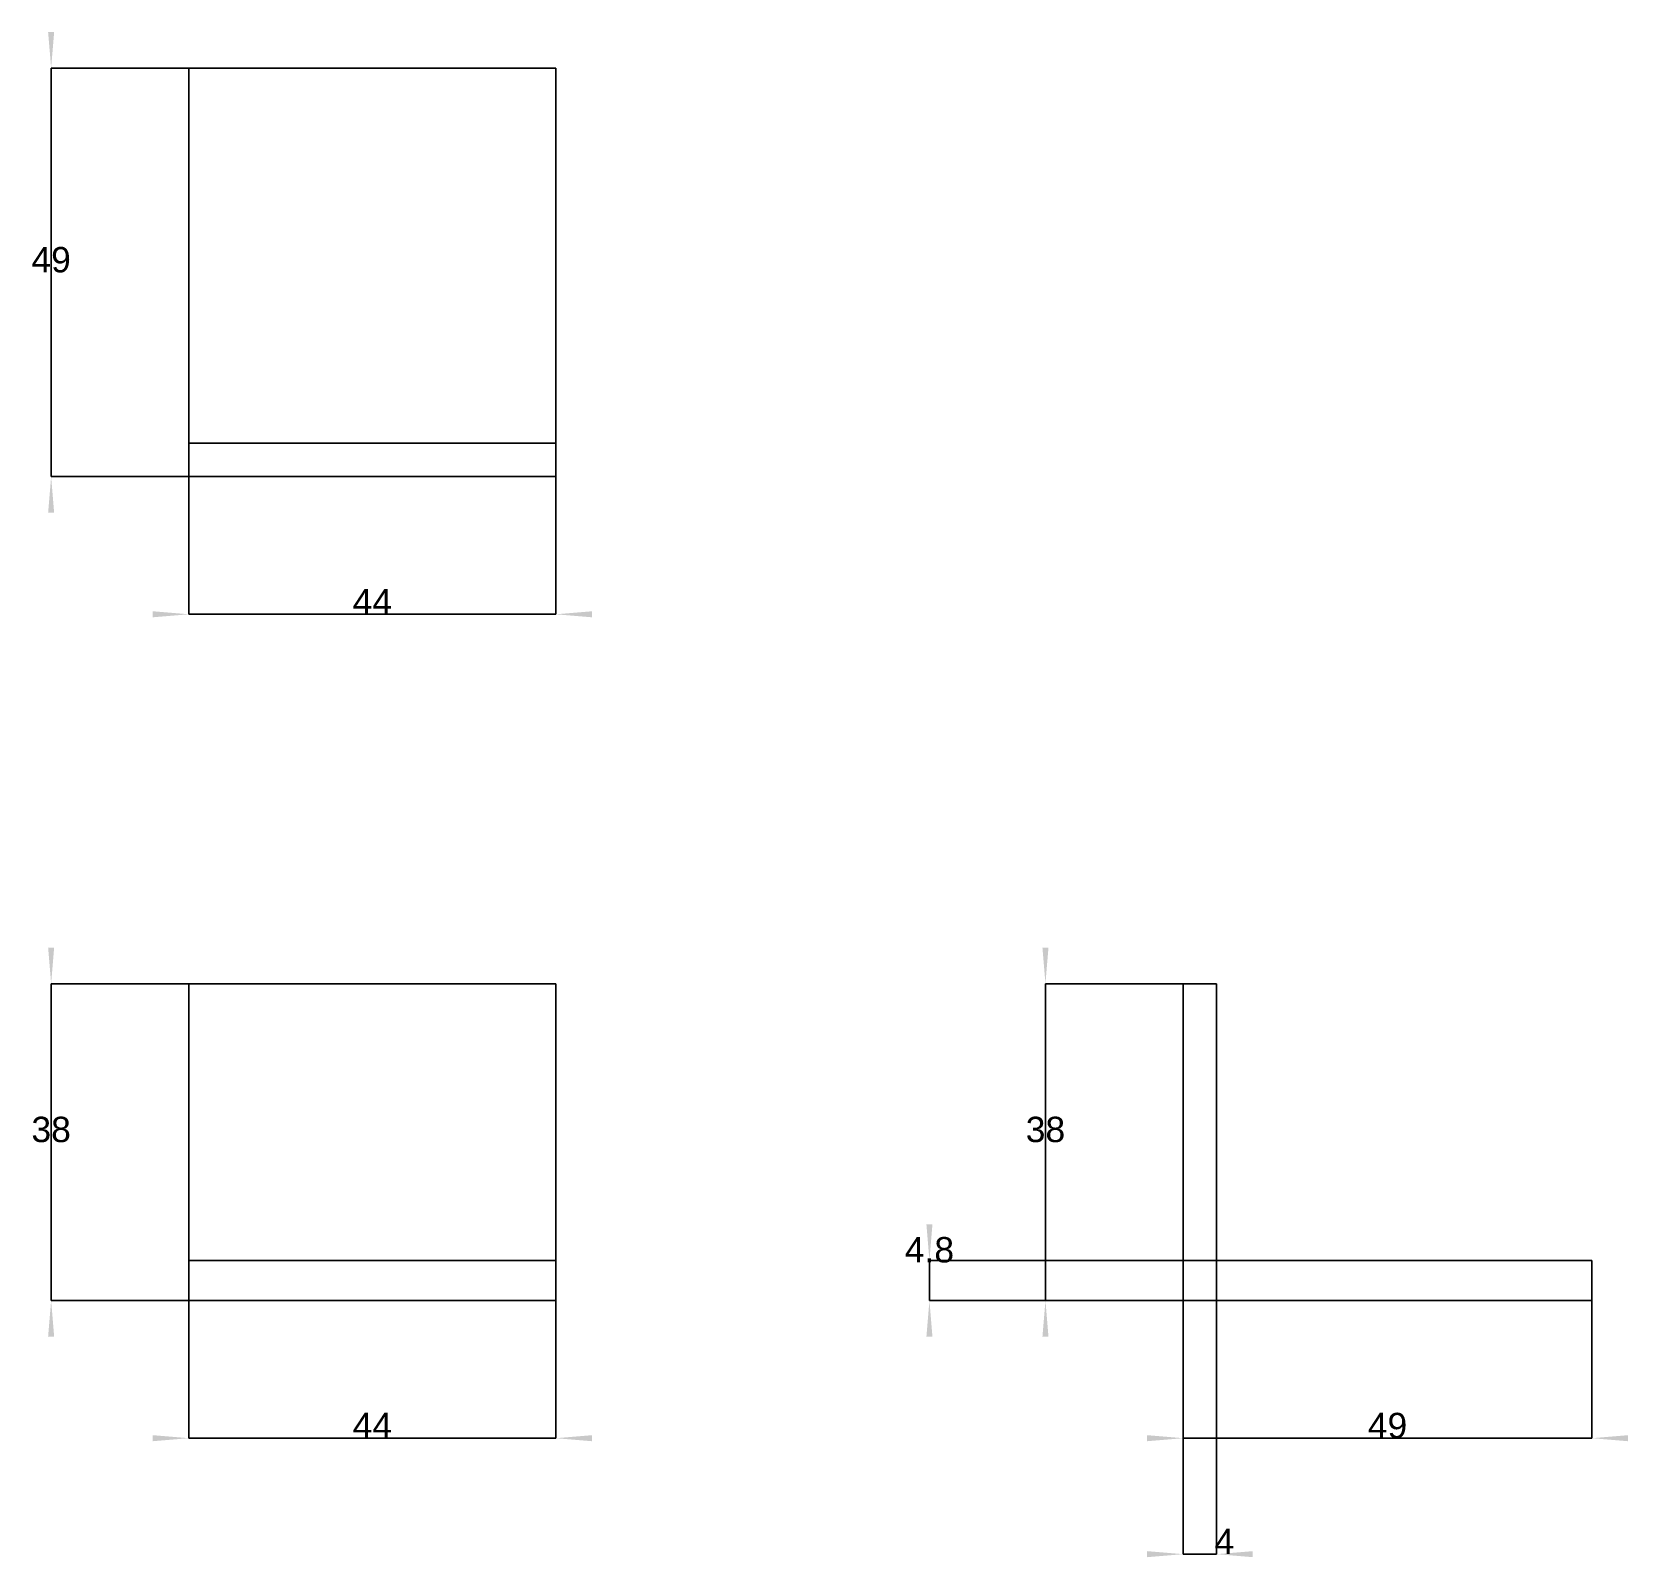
# Model space of a CAD drawing. Header units: millimetres. Extents: x 133 to 353, y 27 to 238.
import ezdxf
from ezdxf.enums import TextEntityAlignment as Align

# ---------------------------------------------------------------- set-up
doc = ezdxf.new("R2010")
doc.units = ezdxf.units.MM
doc.layers.get('0').update_dxf_attribs({"linetype": 'CONTINUOUS'})
for name, color, linetype in [('D', 7, 'CONTINUOUS'), ('D001', 7, 'CONTINUOUS'), ('D002', 7, 'CONTINUOUS'), ('D003', 7, 'CONTINUOUS'), ('D004', 7, 'CONTINUOUS'), ('D005', 7, 'CONTINUOUS'), ('D006', 7, 'CONTINUOUS'), ('D007', 7, 'CONTINUOUS'), ('Front', 7, 'CONTINUOUS'), ('Right', 7, 'CONTINUOUS'), ('Top', 7, 'CONTINUOUS')]:
    doc.layers.add(name, color=color, linetype=linetype)
doc.styles.get("Standard").update_dxf_attribs({"font": 'arial.ttf'})
doc.dimstyles.get("Standard").update_dxf_attribs({"dimscale": 0, "dimtxt": 2.5, "dimasz": 2.5, "dimexe": 1.25, "dimexo": 0.625, "dimtad": 1, "dimtxsty": 'STANDARD', "dimcen": 2.5, "dimazin": 3, "dimtfac": 1, "dimtmove": 0, "dimatfit": 3})

# ---------------------------------------------------------------- blocks, each defined once
blk = doc.blocks.new('*D')
at = {"color": 0}
for points in [[(149.7, 43.7333), (149.7, 44.5667), (154.7, 44.15)], [(210.3, 43.7333), (210.3, 44.5667), (205.3, 44.15)]]:
    blk.add_solid(points, dxfattribs=at)
at = {"layer": 'D'}
for p, q in [((154.7, 63.15), (154.7, 44.15)), ((205.3, 63.15), (205.3, 44.15)), ((154.7, 44.15), (205.3, 44.15))]:
    blk.add_line(p, q, dxfattribs=at)
blk.add_text('44', height=3.5, dxfattribs=at).set_placement((180, 44.15), align=Align.CENTER)
blk = doc.blocks.new('*D001')
at = {"color": 0}
for points in [[(135.283, 111.85), (136.117, 111.85), (135.7, 106.85)], [(135.283, 58.15), (136.117, 58.15), (135.7, 63.15)]]:
    blk.add_solid(points, dxfattribs=at)
at = {"layer": 'D001'}
for p, q in [((154.7, 106.85), (135.7, 106.85)), ((135.7, 63.15), (135.7, 106.85)), ((154.7, 63.15), (135.7, 63.15))]:
    blk.add_line(p, q, dxfattribs=at)
blk.add_text('38', height=3.5, dxfattribs=at).set_placement((135.7, 85), align=Align.CENTER)
blk = doc.blocks.new('*D002')
at = {"color": 0}
for points in [[(149.7, 157.408), (149.7, 158.242), (154.7, 157.825)], [(210.3, 157.408), (210.3, 158.242), (205.3, 157.825)]]:
    blk.add_solid(points, dxfattribs=at)
at = {"layer": 'D002'}
for p, q in [((154.7, 176.825), (154.7, 157.825)), ((205.3, 176.825), (205.3, 157.825)), ((154.7, 157.825), (205.3, 157.825))]:
    blk.add_line(p, q, dxfattribs=at)
blk.add_text('44', height=3.5, dxfattribs=at).set_placement((180, 157.825), align=Align.CENTER)
blk = doc.blocks.new('*D003')
at = {"color": 0}
for points in [[(135.283, 238.175), (136.117, 238.175), (135.7, 233.175)], [(135.283, 171.825), (136.117, 171.825), (135.7, 176.825)]]:
    blk.add_solid(points, dxfattribs=at)
at = {"layer": 'D003'}
for p, q in [((154.7, 233.175), (135.7, 233.175)), ((135.7, 176.825), (135.7, 233.175)), ((154.7, 176.825), (135.7, 176.825))]:
    blk.add_line(p, q, dxfattribs=at)
blk.add_text('49', height=3.5, dxfattribs=at).set_placement((135.7, 205), align=Align.CENTER)
blk = doc.blocks.new('*D004')
at = {"color": 0}
for points in [[(286.825, 43.7333), (286.825, 44.5667), (291.825, 44.15)], [(353.175, 43.7333), (353.175, 44.5667), (348.175, 44.15)]]:
    blk.add_solid(points, dxfattribs=at)
at = {"layer": 'D004'}
for p, q in [((291.825, 63.15), (291.825, 44.15)), ((348.175, 63.15), (348.175, 44.15)), ((291.825, 44.15), (348.175, 44.15))]:
    blk.add_line(p, q, dxfattribs=at)
blk.add_text('49', height=3.5, dxfattribs=at).set_placement((320, 44.15), align=Align.CENTER)
blk = doc.blocks.new('*D005')
at = {"color": 0}
for points in [[(272.408, 111.85), (273.242, 111.85), (272.825, 106.85)], [(272.408, 58.15), (273.242, 58.15), (272.825, 63.15)]]:
    blk.add_solid(points, dxfattribs=at)
at = {"layer": 'D005'}
for p, q in [((291.825, 106.85), (272.825, 106.85)), ((272.825, 63.15), (272.825, 106.85)), ((291.825, 63.15), (272.825, 63.15))]:
    blk.add_line(p, q, dxfattribs=at)
blk.add_text('38', height=3.5, dxfattribs=at).set_placement((272.825, 85), align=Align.CENTER)
blk = doc.blocks.new('*D006')
at = {"color": 0}
for points in [[(256.408, 73.67), (257.242, 73.67), (256.825, 68.67)], [(256.408, 58.15), (257.242, 58.15), (256.825, 63.15)]]:
    blk.add_solid(points, dxfattribs=at)
at = {"layer": 'D006'}
for p, q in [((348.175, 68.67), (256.825, 68.67)), ((256.825, 63.15), (256.825, 68.67)), ((348.175, 63.15), (256.825, 63.15))]:
    blk.add_line(p, q, dxfattribs=at)
blk.add_text('4.8', height=3.5, dxfattribs=at).set_placement((256.825, 68.4), align=Align.CENTER)
blk = doc.blocks.new('*D007')
at = {"color": 0}
for points in [[(286.825, 27.7333), (286.825, 28.5667), (291.825, 28.15)], [(301.425, 27.7333), (301.425, 28.5667), (296.425, 28.15)]]:
    blk.add_solid(points, dxfattribs=at)
at = {"layer": 'D007'}
for p, q in [((291.825, 106.85), (291.825, 28.15)), ((296.425, 106.85), (296.425, 28.15)), ((291.825, 28.15), (296.425, 28.15))]:
    blk.add_line(p, q, dxfattribs=at)
blk.add_text('4', height=3.5, dxfattribs=at).set_placement((297.5, 28.15), align=Align.CENTER)

msp = doc.modelspace()

# ---------------------------------------------------------------- linework, layer by layer
at = {"layer": 'Front'}
for p, q in [((154.7, 106.85), (205.3, 106.85)), ((154.7, 63.15), (154.7, 106.85)), ((154.7, 106.85), (205.3, 106.85)), ((154.7, 68.67), (154.7, 106.85)), ((205.3, 63.15), (205.3, 106.85)), ((205.3, 68.67), (205.3, 106.85)), ((205.3, 68.67), (154.7, 68.67)), ((154.7, 68.67), (205.3, 68.67)), ((154.7, 63.15), (154.7, 68.67)), ((205.3, 63.15), (205.3, 68.67)), ((154.7, 63.15), (205.3, 63.15)), ((154.7, 63.15), (205.3, 63.15))]:
    msp.add_line(p, q, dxfattribs=at)
at = {"layer": 'Right'}
for p, q in [((291.825, 106.85), (296.425, 106.85)), ((291.825, 63.15), (291.825, 106.85)), ((291.825, 106.85), (296.425, 106.85)), ((291.825, 63.15), (291.825, 106.85)), ((296.425, 68.67), (296.425, 106.85)), ((296.425, 68.67), (296.425, 106.85)), ((296.425, 68.67), (348.175, 68.67)), ((296.425, 68.67), (348.175, 68.67)), ((348.175, 63.15), (348.175, 68.67)), ((348.175, 63.15), (348.175, 68.67)), ((291.825, 63.15), (348.175, 63.15)), ((291.825, 63.15), (348.175, 63.15))]:
    msp.add_line(p, q, dxfattribs=at)
at = {"layer": 'Top'}
for p, q in [((154.7, 181.425), (154.7, 233.175)), ((154.7, 233.175), (205.3, 233.175)), ((154.7, 233.175), (205.3, 233.175)), ((154.7, 176.825), (154.7, 233.175)), ((205.3, 181.425), (205.3, 233.175)), ((205.3, 176.825), (205.3, 233.175)), ((154.7, 176.825), (154.7, 181.425)), ((154.7, 181.425), (205.3, 181.425)), ((205.3, 181.425), (154.7, 181.425)), ((205.3, 176.825), (205.3, 181.425)), ((154.7, 176.825), (205.3, 176.825)), ((154.7, 176.825), (205.3, 176.825))]:
    msp.add_line(p, q, dxfattribs=at)

# ---------------------------------------------------------------- dimensions: what is measured, and where the dimension line sits
at = {"layer": 'D'}
dim = msp.add_linear_dim(base=(180, 44.15), p1=(154.7, 63.15), p2=(205.3, 63.15), text='44', dimstyle='STANDARD', dxfattribs=at)
dim.commit()
dim.dimension.update_dxf_attribs({"geometry": '*D', "text_midpoint": (180, 49.15)})
at = {"layer": 'D001'}
dim = msp.add_linear_dim(base=(135.7, 85), p1=(154.7, 63.15), p2=(154.7, 106.85), angle=90, text='38', dimstyle='STANDARD', dxfattribs=at)
dim.commit()
dim.dimension.update_dxf_attribs({"geometry": '*D001', "text_midpoint": (140.7, 85)})
at = {"layer": 'D002'}
dim = msp.add_linear_dim(base=(180, 157.825), p1=(154.7, 176.825), p2=(205.3, 176.825), text='44', dimstyle='STANDARD', dxfattribs=at)
dim.commit()
dim.dimension.update_dxf_attribs({"geometry": '*D002', "text_midpoint": (180, 162.825)})
at = {"layer": 'D003'}
dim = msp.add_linear_dim(base=(135.7, 205), p1=(154.7, 176.825), p2=(154.7, 233.175), angle=90, text='49', dimstyle='STANDARD', dxfattribs=at)
dim.commit()
dim.dimension.update_dxf_attribs({"geometry": '*D003', "text_midpoint": (140.7, 205)})
at = {"layer": 'D004'}
dim = msp.add_linear_dim(base=(320, 44.15), p1=(291.825, 63.15), p2=(348.175, 63.15), text='49', dimstyle='STANDARD', dxfattribs=at)
dim.commit()
dim.dimension.update_dxf_attribs({"geometry": '*D004', "text_midpoint": (320, 49.15)})
at = {"layer": 'D005'}
dim = msp.add_linear_dim(base=(272.825, 85), p1=(291.825, 63.15), p2=(291.825, 106.85), angle=90, text='38', dimstyle='STANDARD', dxfattribs=at)
dim.commit()
dim.dimension.update_dxf_attribs({"geometry": '*D005', "text_midpoint": (277.825, 85)})
at = {"layer": 'D006'}
dim = msp.add_linear_dim(base=(256.825, 68.4), p1=(348.175, 63.15), p2=(348.175, 68.67), angle=90, text='4.8', dimstyle='STANDARD', dxfattribs=at)
dim.commit()
dim.dimension.update_dxf_attribs({"geometry": '*D006', "text_midpoint": (261.825, 68.4)})
at = {"layer": 'D007'}
dim = msp.add_linear_dim(base=(297.5, 28.15), p1=(291.825, 106.85), p2=(296.425, 106.85), text='4', dimstyle='STANDARD', dxfattribs=at)
dim.commit()
dim.dimension.update_dxf_attribs({"geometry": '*D007', "text_midpoint": (297.5, 33.15)})

doc.saveas('drawing.dxf')
